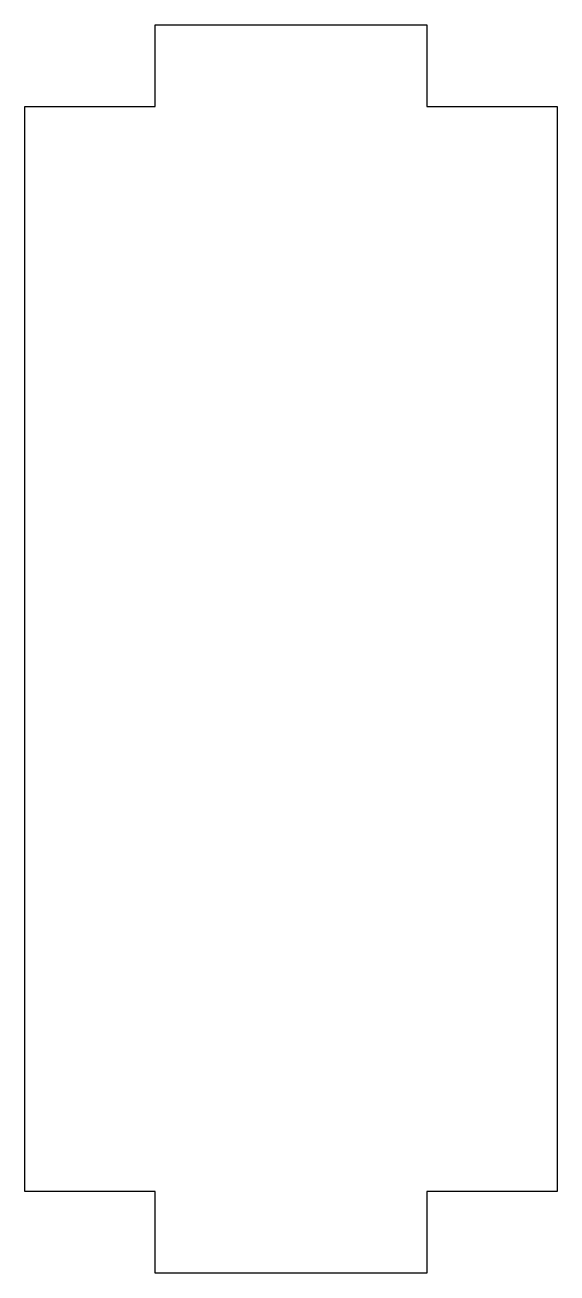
# Model space of a CAD drawing. Header units: millimetres. Extents: x -19.6 to 0, y -43 to 3.
import ezdxf

# ---------------------------------------------------------------- set-up
doc = ezdxf.new("R2010")
doc.units = ezdxf.units.MM
doc.layers.get('0').update_dxf_attribs({"linetype": 'CONTINUOUS'})

msp = doc.modelspace()

# ---------------------------------------------------------------- linework, layer by layer
msp.add_lwpolyline([(0, 0), (0, -40), (-4.8, -40), (-4.8, -43), (-14.8, -43), (-14.8, -40), (-19.6, -40), (-19.6, 0), (-14.8, 0), (-14.8, 3), (-4.8, 3), (-4.8, 0)], close=True)

doc.saveas('drawing.dxf')
